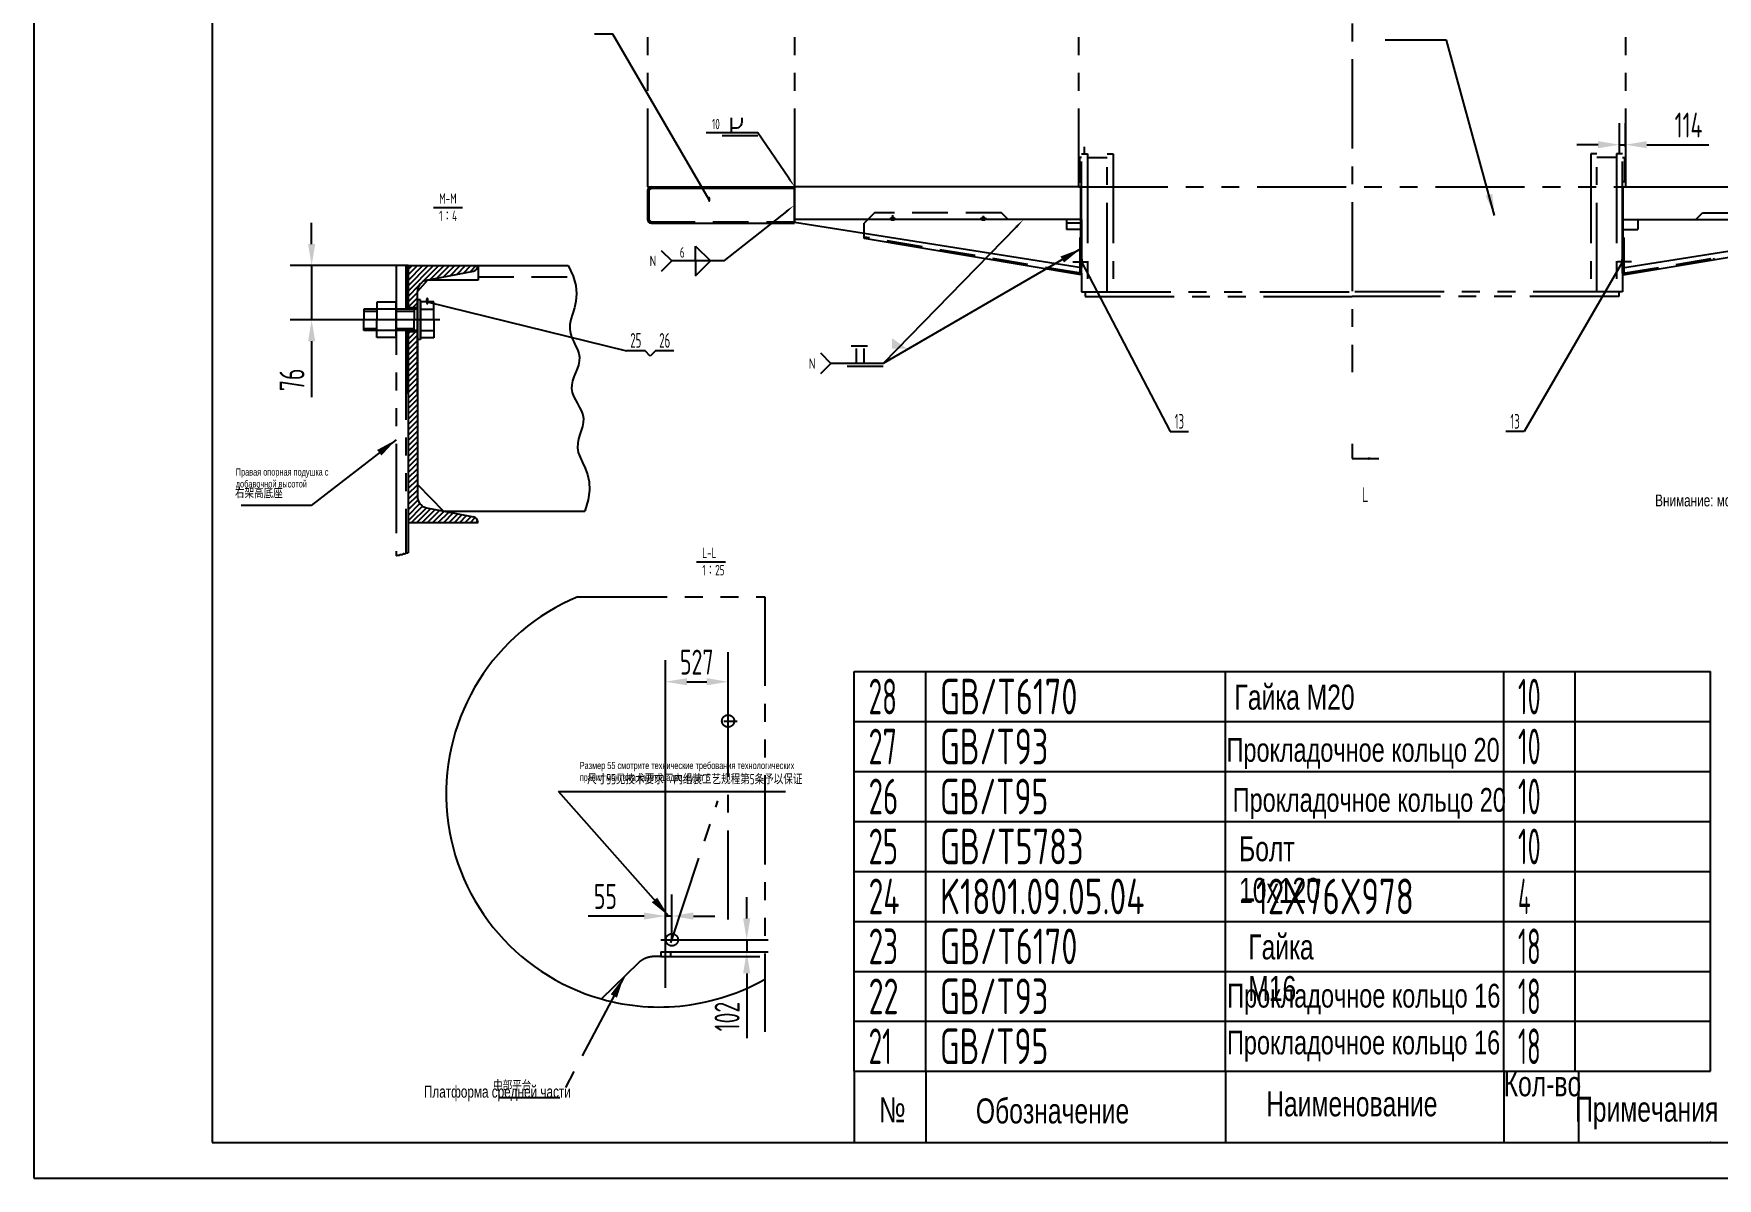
# Model space of a CAD drawing. Header units: millimetres. Extents: x 0 to 25200, y -685 to 17820.
# Drawn here: x 0 to 14156, y 0 to 9623 of the extents above; entities that cross this region are included whole.
import ezdxf
from ezdxf.enums import TextEntityAlignment as Align

# ---------------------------------------------------------------- set-up
doc = ezdxf.new("R2010")
doc.units = ezdxf.units.MM
doc.header["$LTSCALE"] = 600
for name, pattern in [('F', [0.75, 0.5, -0.25]), ('G', [2, 1.25, -0.25, 0.25, -0.25]), ('K', [2.5, 1.25, -0.25, 0.25, -0.25, 0.25, -0.25])]:
    doc.linetypes.add(name, pattern=pattern)
for name, color, linetype in [('01', 7, 'Continuous'), ('02', 1, 'Continuous'), ('04', 2, 'F'), ('05', 4, 'G'), ('07', 6, 'K'), ('08', 1, 'Continuous'), ('11', 3, 'Continuous'), ('13', 3, 'Continuous')]:
    doc.layers.add(name, color=color, linetype=linetype)
doc.styles.get("Standard").update_dxf_attribs({"font": 'isocp', "width": 0.707, "bigfont": 'intecad.shx'})
doc.dimstyles.new('INTE', dxfattribs={"dimscale": 60, "dimtxt": 3.5, "dimasz": 3, "dimexe": 3, "dimexo": 0, "dimgap": 1, "dimtad": 1, "dimdec": 3, "dimdsep": 46, "dimtxsty": 'Standard', "dimcen": 0, "dimclrd": 1, "dimclre": 1, "dimclrt": 3, "dimaunit": 1, "dimadec": 0, "dimazin": 0, "dimtfac": 1, "dimtmove": 0, "dimatfit": 0, "dimfxl": 1, "dimarcsym": 0})

# ---------------------------------------------------------------- blocks, each defined once
blk = doc.blocks.new('*D3')
at = {"layer": '08', "color": 1, "lineweight": -2}
for p, q in [((13334, 8673), (13334, 8870)), ((13383, 8673), (13383, 8870)), ((13154, 8690), (12974, 8690)), ((13334, 8690), (13383, 8690)), ((13563, 8690), (14086, 8690))]:
    blk.add_line(p, q, dxfattribs=at)
at = {"layer": '08', "color": 1}
for points in [[(13154, 8720), (13154, 8660), (13334, 8690)], [(13563, 8720), (13563, 8660), (13383, 8690)]]:
    blk.add_solid(points, dxfattribs=at)
at = {"layer": 'Defpoints', "color": 0}
for p in [(13334, 8673), (13383, 8690), (13383, 8673)]:
    blk.add_point(p, dxfattribs=at)
at = {"layer": '08', "color": 3, "insert": (13914, 8855), "char_height": 210, "attachment_point": 5}
blk.add_mtext('114', dxfattribs=at)
blk = doc.blocks.new('*D4')
at = {"layer": '08', "color": 1, "lineweight": -2}
for p, q in [((5312, 2175), (5312, 2385)), ((5367, 2175), (5367, 2385)), ((5132, 2205), (4662, 2205)), ((5367, 2205), (5312, 2205)), ((5547, 2205), (5727, 2205))]:
    blk.add_line(p, q, dxfattribs=at)
at = {"layer": '08', "color": 1}
for points in [[(5132, 2235), (5132, 2175), (5312, 2205)], [(5547, 2235), (5547, 2175), (5367, 2205)]]:
    blk.add_solid(points, dxfattribs=at)
at = {"layer": 'Defpoints', "color": 0}
for p in [(5312, 2205), (5312, 2175), (5367, 2175)]:
    blk.add_point(p, dxfattribs=at)
at = {"layer": '08', "color": 3, "insert": (4807, 2370), "char_height": 210, "attachment_point": 5}
blk.add_mtext('55', dxfattribs=at)
blk = doc.blocks.new('*D5')
at = {"layer": '08', "color": 1, "lineweight": -2}
for p, q in [((5995, 2185), (5995, 2365)), ((5458, 2005), (6175, 2005)), ((5995, 2005), (5995, 1903)), ((5357, 1903), (6175, 1903)), ((5995, 1723), (5995, 1177))]:
    blk.add_line(p, q, dxfattribs=at)
at = {"layer": '08', "color": 1}
for points in [[(5965, 2185), (6025, 2185), (5995, 2005)], [(5965, 1723), (6025, 1723), (5995, 1903)]]:
    blk.add_solid(points, dxfattribs=at)
at = {"layer": 'Defpoints', "color": 0}
for p in [(5458, 2005), (5357, 1903), (5995, 1903)]:
    blk.add_point(p, dxfattribs=at)
at = {"layer": '08', "color": 3, "insert": (5830, 1360), "char_height": 210, "attachment_point": 5, "rotation": 90}
blk.add_mtext('102', dxfattribs=at)
blk = doc.blocks.new('*D6')
at = {"layer": '08', "color": 1, "lineweight": -2}
for p, q in [((5312, 2175), (5312, 4355)), ((5839, 3845), (5839, 4355)), ((5492, 4175), (5659, 4175))]:
    blk.add_line(p, q, dxfattribs=at)
at = {"layer": '08', "color": 1}
for points in [[(5492, 4205), (5492, 4145), (5312, 4175)], [(5659, 4205), (5659, 4145), (5839, 4175)]]:
    blk.add_solid(points, dxfattribs=at)
at = {"layer": 'Defpoints', "color": 0}
for p in [(5839, 4175), (5839, 3845), (5312, 2175)]:
    blk.add_point(p, dxfattribs=at)
at = {"layer": '08', "color": 3, "insert": (5575, 4340), "char_height": 210, "attachment_point": 5}
blk.add_mtext('527', dxfattribs=at)
blk = doc.blocks.new('*D7')
at = {"layer": '08', "color": 1, "lineweight": -2}
for p, q in [((2337, 7854), (2337, 8034)), ((3148, 7674), (2157, 7674)), ((2337, 7674), (2337, 7218)), ((2876, 7218), (2157, 7218)), ((2337, 7038), (2337, 6567))]:
    blk.add_line(p, q, dxfattribs=at)
at = {"layer": '08', "color": 1}
for points in [[(2307, 7854), (2367, 7854), (2337, 7674)], [(2307, 7038), (2367, 7038), (2337, 7218)]]:
    blk.add_solid(points, dxfattribs=at)
at = {"layer": 'Defpoints', "color": 0}
for p in [(3148, 7674), (2337, 7218), (2876, 7218)]:
    blk.add_point(p, dxfattribs=at)
at = {"layer": '08', "color": 3, "insert": (2172, 6713), "char_height": 210, "attachment_point": 5, "rotation": 90}
blk.add_mtext('76', dxfattribs=at)
blk = doc.blocks.new('*U8', base_point=(-7042, 378))
at = {"ltscale": 1.2}
for p, q in [((-10614, 1267), (-8201, 1267)), ((-10614, 1267), (-10614, 861)), ((-10614, 861), (-8201, 1242)), ((-8201, 1267), (-8201, 1242))]:
    blk.add_line(p, q, dxfattribs=at)
blk = doc.blocks.new('*U9')
at = {"layer": '01'}
blk.add_line((-533, 581), (-533, 456), dxfattribs=at)
blk.add_lwpolyline([(-445, 581), (-445, 544, -0.414214), (-495, 494), (-533, 494)], format="xyb", dxfattribs=at)
at = {"layer": '02'}
blk.add_lwpolyline([(-49, 73), (-308, 456), (-745, 456)], dxfattribs=at)
blk.add_lwpolyline([(0, 0, 0, 20, 0), (-49, 73, 20, 20, 0)], format="xyseb", dxfattribs=at)
at = {"layer": '04'}
blk.add_line((-308, 430), (-745, 430), dxfattribs=at)
at = {"layer": '13', "width": 0.707}
blk.add_text('10', height=87.5, dxfattribs=at).set_placement((-695, 485))
blk = doc.blocks.new('*U10')
at = {"layer": '01'}
for points in [[(-833, -345), (-708, -470), (-833, -470)], [(-833, -595), (-708, -470), (-833, -470)]]:
    blk.add_lwpolyline(points, close=True, dxfattribs=at)
at = {"layer": '02'}
blk.add_lwpolyline([(0, 0, 0, 20, 0), (-69, -54, 20, 20, 0)], format="xyseb", dxfattribs=at)
for points in [[(-69, -54), (-595, -470), (-1033, -470)], [(-1121, -382), (-1033, -470), (-1121, -559)]]:
    blk.add_lwpolyline(points, dxfattribs=at)
at = {"layer": '13', "width": 0.707}
blk.add_text('6', height=87.5, dxfattribs=at).set_placement((-965, -442))
at = {"layer": '13', "width": 1.010989}
blk.add_text('N', height=87.5, dxfattribs=at).set_placement((-1220, -514), (-1163, -514), align=Align.FIT)
blk = doc.blocks.new('*U40')
at = {"layer": '01'}
for points in [[(25, 292), (25, 5)], [(25, 5), (415, 5)]]:
    blk.add_lwpolyline(points, dxfattribs=at)
at = {"layer": '02'}
for points in [[(0, 297), (0, 0)], [(0, 0), (420, 0)]]:
    blk.add_lwpolyline(points, dxfattribs=at)
blk = doc.blocks.new('*U65')
at = {"layer": '01'}
for p, q in [((0, -420), (0, 0)), ((7200, -420), (7200, 0))]:
    blk.add_line(p, q, dxfattribs=at)
at = {"layer": '02'}
for p, q in [((0, 0), (600, 0)), ((600, -420), (600, 0)), ((600, 0), (3120, 0)), ((3120, -420), (3120, 0)), ((3120, 0), (5460, 0)), ((5460, -420), (5460, 0)), ((5460, 0), (6060, 0)), ((6060, -420), (6060, 0)), ((6060, 0), (7200, 0))]:
    blk.add_line(p, q, dxfattribs=at)
blk = doc.blocks.new('*U66')
at = {"layer": '01'}
for p, q in [((0, -420), (0, 0)), ((7200, -420), (7200, 0))]:
    blk.add_line(p, q, dxfattribs=at)
at = {"layer": '02'}
for p, q in [((0, 0), (600, 0)), ((600, -420), (600, 0)), ((600, 0), (3120, 0)), ((3120, -420), (3120, 0)), ((3120, 0), (5460, 0)), ((5460, -420), (5460, 0)), ((5460, 0), (6060, 0)), ((6060, -420), (6060, 0)), ((6060, 0), (7200, 0))]:
    blk.add_line(p, q, dxfattribs=at)
blk = doc.blocks.new('*U67')
at = {"layer": '01'}
for p, q in [((0, -420), (0, 0)), ((7200, -420), (7200, 0))]:
    blk.add_line(p, q, dxfattribs=at)
at = {"layer": '02'}
for p, q in [((0, 0), (600, 0)), ((600, -420), (600, 0)), ((600, 0), (3120, 0)), ((3120, -420), (3120, 0)), ((3120, 0), (5460, 0)), ((5460, -420), (5460, 0)), ((5460, 0), (6060, 0)), ((6060, -420), (6060, 0)), ((6060, 0), (7200, 0))]:
    blk.add_line(p, q, dxfattribs=at)
blk = doc.blocks.new('*U68')
at = {"layer": '01'}
for p, q in [((0, -420), (0, 0)), ((7200, -420), (7200, 0))]:
    blk.add_line(p, q, dxfattribs=at)
at = {"layer": '02'}
for p, q in [((0, 0), (600, 0)), ((600, -420), (600, 0)), ((600, 0), (3120, 0)), ((3120, -420), (3120, 0)), ((3120, 0), (5460, 0)), ((5460, -420), (5460, 0)), ((5460, 0), (6060, 0)), ((6060, -420), (6060, 0)), ((6060, 0), (7200, 0))]:
    blk.add_line(p, q, dxfattribs=at)
blk = doc.blocks.new('*U69')
at = {"layer": '01'}
for p, q in [((0, -420), (0, 0)), ((7200, -420), (7200, 0))]:
    blk.add_line(p, q, dxfattribs=at)
at = {"layer": '02'}
for p, q in [((0, 0), (600, 0)), ((600, -420), (600, 0)), ((600, 0), (3120, 0)), ((3120, -420), (3120, 0)), ((3120, 0), (5460, 0)), ((5460, -420), (5460, 0)), ((5460, 0), (6060, 0)), ((6060, -420), (6060, 0)), ((6060, 0), (7200, 0))]:
    blk.add_line(p, q, dxfattribs=at)
blk = doc.blocks.new('*U70')
at = {"layer": '01'}
for p, q in [((0, -420), (0, 0)), ((7200, -420), (7200, 0))]:
    blk.add_line(p, q, dxfattribs=at)
at = {"layer": '02'}
for p, q in [((0, 0), (600, 0)), ((600, -420), (600, 0)), ((600, 0), (3120, 0)), ((3120, -420), (3120, 0)), ((3120, 0), (5460, 0)), ((5460, -420), (5460, 0)), ((5460, 0), (6060, 0)), ((6060, -420), (6060, 0)), ((6060, 0), (7200, 0))]:
    blk.add_line(p, q, dxfattribs=at)
blk = doc.blocks.new('*U71')
at = {"layer": '01'}
for p, q in [((0, -420), (0, 0)), ((7200, -420), (7200, 0))]:
    blk.add_line(p, q, dxfattribs=at)
at = {"layer": '02'}
for p, q in [((0, 0), (600, 0)), ((600, -420), (600, 0)), ((600, 0), (3120, 0)), ((3120, -420), (3120, 0)), ((3120, 0), (5460, 0)), ((5460, -420), (5460, 0)), ((5460, 0), (6060, 0)), ((6060, -420), (6060, 0)), ((6060, 0), (7200, 0))]:
    blk.add_line(p, q, dxfattribs=at)
blk = doc.blocks.new('*U72')
at = {"layer": '01'}
for p, q in [((0, -420), (0, 0)), ((0, 0), (600, 0)), ((600, 0), (3120, 0)), ((3120, 0), (5460, 0)), ((5460, 0), (6060, 0)), ((6060, 0), (7200, 0)), ((7200, -420), (7200, 0))]:
    blk.add_line(p, q, dxfattribs=at)
at = {"layer": '02'}
for p, q in [((600, -420), (600, 0)), ((3120, -420), (3120, 0)), ((5460, -420), (5460, 0)), ((6060, -420), (6060, 0))]:
    blk.add_line(p, q, dxfattribs=at)

msp = doc.modelspace()

# ---------------------------------------------------------------- linework, layer by layer
for p, q in [((6981.715, 7901.5735), (6981.715, 8029.5297)), ((8803.715, 7596.5735), (8803.715, 8060.5735)), ((13365.4621, 7596.5735), (13365.4621, 8060.5735)), ((8803.715, 7596.5735), (6981.715, 7901.5735)), ((8810.715, 7608.7563), (8810.715, 7799.7563)), ((13358.4621, 7608.7563), (13358.4621, 7799.7563)), ((13365.4621, 7596.5735), (15187.4621, 7901.5735))]:
    msp.add_line(p, q)
at = {"layer": '01'}
for p, q in [((5160.0886, 8304.0672), (5160.0886, 8061.0672)), ((5172.0886, 8304.0672), (5172.0886, 8061.0672)), ((5173.5886, 8304.0672), (5192.5886, 8323.0672)), ((5173.5886, 8138.0606), (5173.5886, 8304.0672)), ((5191.0886, 8335.0672), (6398.0886, 8335.0672)), ((6398.0886, 8323.0672), (5191.0886, 8323.0672)), ((6398.0886, 8335.0672), (6398.0886, 8030.0672)), ((8803.715, 8335.0672), (6398.0886, 8335.0672)), ((6398.0886, 8030.0672), (6398.0886, 8335.0672)), ((8803.715, 8060.5735), (8803.715, 8335.0672)), ((13365.4621, 8060.5735), (13365.4621, 8335.0672)), ((13365.4621, 8335.0672), (15771.0886, 8335.0672)), ((5173.5886, 8138.0606), (5173.5886, 8061.0672)), ((5192.5886, 8042.0672), (5173.5886, 8061.0672)), ((5191.0886, 8042.0672), (5261.0886, 8042.0672)), ((5191.0886, 8030.0672), (5261.0886, 8030.0672)), ((5261.0886, 8042.0672), (5261.0886, 8030.0672)), ((5261.0886, 8030.0672), (6398.0886, 8030.0672)), ((3147.9348, 7674.0389), (3735.9348, 7674.0389)), ((3147.9348, 7308.0389), (3147.9348, 7674.0389)), ((3735.9348, 7674.0389), (3735.9348, 7551.6991)), ((3311.0016, 7551.6991), (3225.9348, 7456.0257)), ((3304.1015, 7550.3548), (3696.8514, 7626.8743)), ((3735.9348, 7551.6991), (3311.0016, 7551.6991)), ((3047.9348, 7366.3139), (2885.9348, 7366.3139)), ((2885.9348, 7366.3139), (2885.9348, 7218.0389)), ((3047.9348, 7218.0389), (3047.9348, 7366.3139)), ((3225.9348, 6594.0388), (3225.9348, 7456.0257)), ((3252.9348, 7384.5389), (3225.9348, 7384.5389)), ((3225.9348, 7384.5389), (3225.9348, 7218.0389)), ((3252.9348, 7218.0389), (3252.9348, 7384.5389)), ((3365.4348, 7368.9239), (3252.9348, 7368.9239)), ((3252.9348, 7368.9239), (3252.9348, 7218.0389)), ((3365.4348, 7218.0389), (3365.4348, 7368.9239)), ((3047.9348, 7308.0389), (2775.1135, 7308.0389)), ((2775.1135, 7308.0389), (2775.1135, 7218.0389)), ((3047.9348, 7308.0389), (2885.9348, 7308.0389)), ((3225.9348, 7308.0389), (3045.6006, 7308.0389)), ((3047.9348, 7353.9389), (3047.9348, 7218.0389)), ((3198.6006, 7308.0389), (3198.6006, 7218.0389)), ((3225.9348, 7218.0389), (3225.9348, 7353.9389)), ((3252.9348, 7308.0389), (3365.4348, 7308.0389)), ((2775.1135, 7128.0389), (2775.1135, 7218.0389)), ((3047.9348, 7128.0389), (2775.1135, 7128.0389)), ((2885.9348, 7069.7639), (2885.9348, 7218.0389)), ((3047.9348, 7128.0389), (2885.9348, 7128.0389)), ((3225.9348, 7128.0389), (3045.6006, 7128.0389)), ((3047.9348, 7218.0389), (3047.9348, 7069.7639)), ((3047.9348, 7082.1389), (3047.9348, 7218.0389)), ((3147.9348, 6594.0388), (3147.9348, 7128.0389)), ((3198.6006, 7128.0389), (3198.6006, 7218.0389)), ((3225.9348, 7218.0389), (3225.9348, 6594.0388)), ((3225.9348, 7218.0389), (3225.9348, 7082.1389)), ((3225.9348, 7051.5389), (3225.9348, 7218.0389)), ((3225.9348, 7178.5703), (3225.9348, 7178.5703)), ((3225.9348, 7133.669), (3225.9348, 7133.669)), ((3252.9348, 7067.1539), (3252.9348, 7218.0389)), ((3252.9348, 7218.0389), (3252.9348, 7051.5389)), ((3252.9348, 7128.0389), (3365.4348, 7128.0389)), ((3365.4348, 7218.0389), (3365.4348, 7067.1539)), ((3047.9348, 7069.7639), (2885.9348, 7069.7639)), ((3252.9348, 7051.5389), (3225.9348, 7051.5389)), ((3365.4348, 7067.1539), (3252.9348, 7067.1539)), ((7011.1022, 6995.8195), (6873.6022, 6995.8195)), ((6916.1022, 6975.8195), (6916.1022, 6850.8195)), ((6978.6022, 6975.8195), (6978.6022, 6850.8195)), ((3147.9348, 6594.0388), (3147.9348, 5514.0388)), ((3225.9348, 6639.7549), (3225.9348, 6639.7549)), ((3225.9348, 6594.8536), (3225.9348, 6594.8536)), ((3225.9348, 6594.0388), (3225.9348, 5732.052)), ((11084.5886, 6176.2848), (11084.5886, 6051.2848)), ((3225.9348, 5834.0927), (3446.1948, 5610.0388)), ((3304.1015, 5637.7229), (3696.8514, 5561.2034)), ((3147.9348, 5514.0388), (3735.9348, 5514.0388)), ((3147.9348, 5514.0388), (3735.9348, 5514.0388)), ((3147.9348, 5514.0388), (3147.9348, 5259.0392))]:
    msp.add_line(p, q, dxfattribs=at)
at = {"layer": '01', "color": 7, "linetype": 'Continuous'}
for p, q in [((7216.215, 8057.0735), (7229.215, 8057.0735)), ((8803.715, 7799.7544), (8810.715, 7799.7563)), ((13365.4621, 7799.7544), (13358.4621, 7799.7563)), ((3147.9348, 7674.0389), (4495.2181, 7674.0389)), ((3147.9348, 7674.0389), (3147.9348, 7308.0389)), ((8803.6321, 7608.7543), (8810.715, 7608.7563)), ((13365.545, 7608.7543), (13358.4621, 7608.7563)), ((3225.9348, 7318.0389), (3147.9348, 7318.0389)), ((3147.9348, 7128.0389), (3147.9348, 5514.0388)), ((3225.9348, 7118.0389), (3147.9348, 7118.0389)), ((3446.1948, 5610.0388), (4632.8742, 5610.0388))]:
    msp.add_line(p, q, dxfattribs=at)
at = {"layer": '01'}
for centre, radius, start, end in [((5191.0886, 8304.0672), 31, 90, 180), ((5191.0886, 8304.0672), 19, 90, 180), ((5191.0886, 8061.0672), 31, 180, 270), ((5191.0886, 8061.0672), 19, 180, 270), ((3687.9348, 7674.0389), 48, 280.70563771, 0), ((3321.9348, 7456.0257), 96, 100.70563771, 180), ((3321.9348, 5732.052), 96, 180, 259.29436229), ((3687.9348, 5514.0388), 48, 0, 79.29436229)]:
    msp.add_arc(centre, radius, start, end, dxfattribs=at)
msp.add_point((14100, 300), dxfattribs=at)
msp.add_solid([(7216.1022, 7063.3195), (7341.1022, 6975.8195), (7216.1022, 6850.8195), (7216.1022, 6975.8195)], dxfattribs=at)
at = {"layer": '02'}
for p, q in [((4870.782, 9617.8651), (4715.782, 9617.8651)), ((5679.9537, 8225.6769), (4870.782, 9617.8651)), ((3360.4325, 8161.3723), (3604.371, 8161.3723)), ((8810.715, 7704.2563), (9555.3654, 6277.7342)), ((13358.4621, 7704.7563), (12532.8635, 6277.7342)), ((3309.1848, 7368.9239), (4985.2074, 6957.5245)), ((2775.1135, 7290.0389), (2885.9348, 7290.0389)), ((3045.6006, 7290.0389), (3198.6006, 7290.0389)), ((2775.1135, 7146.0389), (2885.9348, 7146.0389)), ((3045.6006, 7146.0389), (3198.6006, 7146.0389)), ((5140.2074, 6957.5245), (4985.2074, 6957.5245)), ((5184.4016, 6913.3304), (5140.2074, 6957.5245)), ((5228.5958, 6957.5245), (5184.4016, 6913.3304)), ((5383.5958, 6957.5245), (5228.5958, 6957.5245)), ((9555.3654, 6277.7342), (9710.3654, 6277.7342)), ((12532.8635, 6277.7342), (12377.8635, 6277.7342)), ((11084.5886, 6051.2848), (11309.5886, 6051.2848)), ((5573.1633, 5183.1877), (5817.1018, 5183.1877))]:
    msp.add_line(p, q, dxfattribs=at)
at = {"layer": '02', "color": 1, "linetype": 'Continuous'}
for p, q in [((3147.9348, 7639.3857), (3182.588, 7674.0389)), ((3147.9348, 7594.4844), (3227.4892, 7674.0389)), ((3147.9348, 7549.5831), (3272.3905, 7674.0389)), ((3147.9348, 7504.6818), (3317.2918, 7674.0389)), ((3147.9348, 7459.7805), (3362.1931, 7674.0389)), ((3269.4895, 7536.434), (3407.0944, 7674.0389)), ((3334.1698, 7556.213), (3451.9956, 7674.0389)), ((3389.936, 7567.0779), (3496.8969, 7674.0389)), ((3445.7022, 7577.9429), (3541.7982, 7674.0389)), ((3501.4684, 7588.8078), (3586.6995, 7674.0389)), ((3557.2347, 7599.6728), (3631.6008, 7674.0389)), ((3613.0009, 7610.5377), (3676.502, 7674.0389)), ((3668.7671, 7621.4026), (3721.4033, 7674.0389)), ((3147.9348, 7414.8793), (3241.5264, 7508.4709)), ((3147.9348, 7369.978), (3225.9348, 7447.978)), ((3147.9348, 7325.0767), (3225.9348, 7403.0767)), ((3187.222, 7319.9762), (3225.0855, 7357.8396)), ((3147.9348, 7100.5703), (3165.4033, 7118.0389)), ((3147.9348, 7055.669), (3210.3046, 7118.0389)), ((3147.9348, 7010.7677), (3225.9348, 7088.7677)), ((3147.9348, 6965.8664), (3225.9348, 7043.8664)), ((3147.9348, 6920.9652), (3225.9348, 6998.9652)), ((3147.9348, 6876.0639), (3225.9348, 6954.0639)), ((3147.9348, 6831.1626), (3225.9348, 6909.1626)), ((3147.9348, 6786.2613), (3225.9348, 6864.2613)), ((3147.9348, 6741.36), (3225.9348, 6819.36)), ((3147.9348, 6696.4588), (3225.9348, 6774.4588)), ((3147.9348, 6651.5575), (3225.9348, 6729.5575)), ((3147.9348, 6606.6562), (3225.9348, 6684.6562)), ((3147.9348, 6559.8764), (3225.9348, 6637.8764)), ((3147.9348, 6514.9751), (3225.9348, 6592.9751)), ((3147.9348, 6471.9524), (3225.9348, 6549.9524)), ((3147.9348, 6427.0511), (3225.9348, 6505.0511)), ((3147.9348, 6382.1498), (3225.9348, 6460.1498)), ((3147.9348, 6337.2485), (3225.9348, 6415.2485)), ((3147.9348, 6292.3472), (3225.9348, 6370.3472)), ((3147.9348, 6247.446), (3225.9348, 6325.446)), ((3147.9348, 6202.5447), (3225.9348, 6280.5447)), ((3147.9348, 6157.6434), (3225.9348, 6235.6434)), ((3147.9348, 6112.7421), (3225.9348, 6190.7421)), ((3147.9348, 6067.8408), (3225.9348, 6145.8408)), ((3147.9348, 6022.9396), (3225.9348, 6100.9396)), ((3147.9348, 5978.0383), (3225.9348, 6056.0383)), ((3147.9348, 5933.137), (3225.9348, 6011.137)), ((3147.9348, 5888.2357), (3225.9348, 5966.2357)), ((3147.9348, 5843.3344), (3225.9348, 5921.3344)), ((3147.9348, 5798.4332), (3225.9348, 5876.4332)), ((3147.9348, 5753.5319), (3225.9348, 5831.5319)), ((3147.9348, 5708.6306), (3225.9348, 5786.6306)), ((3147.9348, 5663.7293), (3225.9348, 5741.7293)), ((3147.9348, 5618.828), (3230.8461, 5701.7394)), ((3147.9348, 5573.9268), (3246.5808, 5672.5728)), ((3147.9348, 5529.0255), (3270.1354, 5651.2261)), ((3177.8494, 5514.0388), (3301.963, 5638.1524)), ((3222.7507, 5514.0388), (3339.5319, 5630.82)), ((3267.652, 5514.0388), (3377.1115, 5623.4984)), ((3312.5533, 5514.0388), (3414.6911, 5616.1767)), ((3357.4545, 5514.0388), (3452.2708, 5608.8551)), ((3402.3558, 5514.0388), (3489.8504, 5601.5334)), ((3447.2571, 5514.0388), (3527.43, 5594.2118)), ((3492.1584, 5514.0388), (3565.0097, 5586.8901)), ((3537.0597, 5514.0388), (3602.5893, 5579.5685)), ((3581.9609, 5514.0388), (3640.1689, 5572.2468)), ((3626.8622, 5514.0388), (3677.7486, 5564.9252)), ((3671.7635, 5514.0388), (3712.8131, 5555.0884)), ((3716.6648, 5514.0388), (3733.0511, 5530.4252))]:
    msp.add_line(p, q, dxfattribs=at)
at = {"layer": '02', "color": 0}
for p, q in [((6900, 900), (14100, 900)), ((6900, 900), (6900, 300)), ((7500, 900), (7500, 300)), ((10020, 900), (10020, 300)), ((12360, 900), (12360, 300)), ((12987.8073, 900), (12987.8073, 300))]:
    msp.add_line(p, q, dxfattribs=at)
at = {"layer": '02'}
for points, format in [([(8322.4133, 8060.5735, 0, 20, 0), (8261.2818, 7997.9701, 20, 20, 0)], "xyseb"), ([(11309.5886, 6051.2848, 0, 22.5, 0), (11219.5886, 6051.2848, 0, 0, 0)], "xyseb"), ([(4575.866, 4889.1286, 0.3194865494), (3471.5755, 3128.241, 0.3194865494), (4773.3871, 1507.9109, 0.0993790315), (5476.8369, 1453.3623, 0.0993790315), (6146.8411, 1674.5218)], "xyb")]:
    msp.add_lwpolyline(points, format=format, dxfattribs=at)
for points in [[(8261.2818, 7997.9701), (7141.1022, 6850.8195), (6703.6022, 6850.8195)], [(4495.2181, 7674.0389), (4536.7968, 7585.4944), (4558.5447, 7506.5096), (4564.6579, 7436.0988), (4559.3322, 7373.2765), (4546.7635, 7317.0573), (4531.1476, 7266.4555), (4516.6806, 7220.4857), (4507.5582, 7178.1623), (4506.9171, 7138.5978), (4513.6565, 7101.2971), (4525.6162, 7065.863), (4540.6364, 7031.8984), (4556.5568, 6999.0061), (4571.2175, 6966.7891), (4582.4583, 6934.8501), (4588.1191, 6902.792), (4586.7225, 6870.3054), (4579.5209, 6837.4316), (4568.4493, 6804.2998), (4555.4427, 6771.0388), (4542.436, 6737.7779), (4531.3644, 6704.6461), (4524.1628, 6671.7723), (4522.7662, 6639.2857), (4528.4645, 6607.2723), (4539.9679, 6575.6461), (4555.3413, 6544.2779), (4572.6497, 6513.0388), (4589.958, 6481.7998), (4605.3314, 6450.4316), (4616.8348, 6418.8054), (4622.5332, 6386.792), (4621.1797, 6354.2661), (4614.2798, 6321.1172), (4604.0274, 6287.2386), (4592.6159, 6252.5234), (4582.2392, 6216.865), (4575.0909, 6180.1565), (4573.3646, 6142.2912), (4579.2541, 6103.1623), (4593.9161, 6062.4251), (4614.3597, 6018.7836), (4636.557, 5970.7038), (4656.4801, 5916.6515), (4670.1013, 5855.0929), (4673.3926, 5784.4939), (4662.3262, 5703.3206), (4632.8742, 5610.0388)], [(6615.2139, 6939.2079), (6703.6022, 6850.8195), (6615.2139, 6762.4312)], [(3047.9348, 5234.4902), (3051.917, 5237.2922), (3055.6017, 5239.0396), (3059.0009, 5239.9465), (3062.1266, 5240.2273), (3064.9912, 5240.0959), (3067.6066, 5239.7668), (3069.985, 5239.454), (3072.1386, 5239.3718), (3074.0838, 5239.6815), (3075.8543, 5240.3336), (3077.4883, 5241.2255), (3079.0239, 5242.2548), (3080.4991, 5243.319), (3081.9521, 5244.3156), (3083.421, 5245.1421), (3084.9438, 5245.6961), (3086.5485, 5245.9078), (3088.2222, 5245.8382), (3089.942, 5245.5812), (3091.6848, 5245.2304), (3093.4275, 5244.8796), (3095.1473, 5244.6226), (3096.821, 5244.553), (3098.4257, 5244.7647), (3099.946, 5245.3202), (3101.3973, 5246.1569), (3102.8025, 5247.1811), (3104.1848, 5248.299), (3105.567, 5249.417), (3106.9722, 5250.4412), (3108.4235, 5251.2779), (3109.9438, 5251.8333), (3111.55, 5252.0475), (3113.2347, 5251.9951), (3114.984, 5251.7847), (3116.7843, 5251.5246), (3118.6219, 5251.3234), (3120.4832, 5251.2896), (3122.3544, 5251.5315), (3124.2219, 5252.1577), (3126.0926, 5253.2278), (3128.0558, 5254.6064), (3130.2215, 5256.1093), (3132.6996, 5257.5522), (3135.6, 5258.7509), (3139.0327, 5259.5211), (3143.1076, 5259.6786), (3147.9348, 5259.0392)]]:
    msp.add_lwpolyline(points, dxfattribs=at)
at = {"layer": '04', "color": 2, "linetype": 'F'}
for p, q in [((7070.715, 8117.5735), (6981.715, 8029.5297)), ((8136.715, 8117.5735), (7070.715, 8117.5735)), ((7216.215, 8076.0735), (7229.215, 8076.0735)), ((7222.715, 8052.0947), (7222.715, 8098.6719)), ((7978.215, 8076.0735), (7991.215, 8076.0735)), ((7984.715, 8054.7098), (7984.715, 8092.7828)), ((8193.715, 8060.5735), (8136.715, 8117.5735)), ((13975.4621, 8060.5735), (14032.4621, 8117.5735)), ((14032.4621, 8117.5735), (15098.4621, 8117.5735)), ((5261.0886, 8042.0672), (6398.0886, 8042.0672)), ((7247.1852, 8066.5735), (7197.6931, 8066.5735)), ((8009.9966, 8066.5735), (7957.6535, 8066.5735)), ((7978.215, 8057.0735), (7991.215, 8057.0735)), ((8803.715, 8060.5735), (8193.715, 8060.5735)), ((8682.715, 8060.5735), (8682.715, 7977.5735)), ((8803.715, 7977.5735), (8682.715, 7977.5735)), ((8797.715, 7609.7448), (8797.715, 7977.5735)), ((13365.4621, 8060.5735), (13975.4621, 8060.5735)), ((13365.4621, 7977.5735), (13486.4621, 7977.5735)), ((13371.4621, 7609.7448), (13371.4621, 7977.5735)), ((13486.4621, 8060.5735), (13486.4621, 7977.5735)), ((8803.715, 7608.7405), (6981.715, 7913.7405)), ((7244.4117, 7857.5985), (7246.3929, 7869.4338)), ((13365.4621, 7608.7405), (15187.4621, 7913.7405)), ((7745.4402, 7773.7271), (7747.4214, 7785.5624)), ((8039.3506, 7724.5269), (8041.3318, 7736.3622)), ((8540.3792, 7640.6555), (8542.3604, 7652.4908)), ((13628.798, 7640.6555), (13626.8168, 7652.4908)), ((14129.8265, 7724.5269), (14127.8453, 7736.3622)), ((3735.9348, 7578.0389), (4538.8496, 7578.0389))]:
    msp.add_line(p, q, dxfattribs=at)
at = {"layer": '04'}
msp.add_line((7141.1022, 6824.5695), (6703.6022, 6824.5695), dxfattribs=at)
at = {"layer": '04', "color": 2, "linetype": 'F'}
for centre, start, end in [((7216.215, 8066.5735), 90, 270), ((7229.215, 8066.5735), 270, 90), ((7978.215, 8066.5735), 90, 270), ((7991.215, 8066.5735), 270, 90)]:
    msp.add_arc(centre, 9.5, start, end, dxfattribs=at)
at = {"layer": '05', "color": 4, "linetype": 'G'}
for p, q in [((11084.5886, 11808.0164), (11084.5886, 6777.0606)), ((3273.25, 7218.0389), (2963.199, 7218.0389)), ((3415.0825, 7218.0389), (3017.8679, 7218.0389)), ((5838.6113, 2174.7817), (5838.6113, 4468.4772)), ((5358.493, 1980.6047), (5752.6654, 3173.8948))]:
    msp.add_line(p, q, dxfattribs=at)
at = {"layer": '05'}
for p, q in [((8736.0451, 7704.736), (8853.7884, 7704.7679)), ((13433.132, 7704.736), (13315.3888, 7704.7679)), ((3057.3999, 7218.0389), (2876.4696, 7218.0389)), ((3064.0698, 7218.0389), (3002.2962, 7218.0389)), ((3271.404, 7218.0389), (3209.6304, 7218.0389)), ((5804.1305, 3844.5704), (5913.7388, 3844.5704)), ((5311.6113, 1602.2876), (5311.6113, 2281.2021)), ((5366.6113, 2005.1812), (5366.6113, 2174.7817))]:
    msp.add_line(p, q, dxfattribs=at)
at = {"layer": '07', "color": 6, "linetype": 'K'}
for p, q in [((5160.0886, 11993.0672), (5160.0886, 8335.0672)), ((6398.0886, 11993.0672), (6398.0886, 8335.0672)), ((8786.0886, 11993.0672), (8786.0886, 8335.0672)), ((13383.0886, 11993.0672), (13383.0886, 8335.0672)), ((5160.0886, 8335.0672), (5191.0886, 8335.0672)), ((13383.0886, 8335.0672), (15771.0886, 8335.0672)), ((8803.715, 8030.0672), (8682.715, 8030.0672)), ((13365.4621, 8060.5735), (13486.4621, 8060.5735)), ((3147.9348, 7674.0389), (3047.9348, 7674.0389)), ((4575.866, 4889.1286), (6146.8411, 4889.1286)), ((6146.8411, 4889.1286), (6146.8411, 1231.1286)), ((5271.9952, 2005.1812), (5457.8876, 2005.1812)), ((5271.9952, 1903.1812), (5356.7154, 1903.1812))]:
    msp.add_line(p, q, dxfattribs=at)
at = {"layer": '07'}
for p, q in [((8835.6596, 8611.8495), (8835.6596, 8672.7162)), ((13333.5175, 8611.8495), (13333.5175, 8672.7162)), ((8810.715, 8581.276), (8793.0352, 8581.276)), ((8793.0352, 8581.276), (8793.0352, 8377.3309)), ((8810.715, 7799.7563), (8810.715, 8611.8495)), ((8810.715, 8611.8495), (8860.6042, 8611.8495)), ((8860.6042, 8611.8495), (8860.6042, 7451.9652)), ((8860.6042, 8581.276), (9025.3889, 8581.276)), ((9025.3889, 7451.9652), (9025.3889, 8611.8495)), ((9025.3889, 8611.8495), (9075.278, 8611.8495)), ((9075.278, 8611.8495), (9075.278, 7451.9652)), ((13093.8991, 8611.8495), (13093.8991, 7451.9652)), ((13143.7883, 8611.8495), (13093.8991, 8611.8495)), ((13143.7883, 7451.9652), (13143.7883, 8611.8495)), ((13308.573, 8581.276), (13143.7883, 8581.276)), ((13308.573, 8611.8495), (13308.573, 7451.9652)), ((13358.4621, 8611.8495), (13308.573, 8611.8495)), ((13358.4621, 7799.7563), (13358.4621, 8611.8495)), ((13358.4621, 8581.276), (13376.142, 8581.276)), ((13376.142, 8581.276), (13376.142, 8377.3309)), ((8793.0352, 8377.3309), (8810.715, 8377.3309)), ((13376.142, 8377.3309), (13358.4621, 8377.3309)), ((8786.0886, 8335.0672), (13383.0886, 8335.0672)), ((3127.9348, 7674.0389), (3047.9348, 7674.0389)), ((3047.9348, 7674.0389), (3047.9348, 5234.4902)), ((3127.9348, 7674.0389), (3127.9348, 7308.0389)), ((8810.715, 7608.7563), (8810.715, 7451.9652)), ((13358.4621, 7608.7563), (13358.4621, 7451.9652)), ((8810.715, 7451.9652), (11084.5886, 7451.9652)), ((8840.4525, 7451.9652), (8840.4525, 7413.261)), ((8840.4525, 7413.261), (11084.5886, 7413.261)), ((13358.4621, 7451.9652), (11084.5886, 7451.9652)), ((13328.7247, 7413.261), (11084.5886, 7413.261)), ((13328.7247, 7451.9652), (13328.7247, 7413.261)), ((3127.9348, 7128.0389), (3127.9348, 5254.5214)), ((5271.9952, 1864.6494), (5220.8649, 1864.6494)), ((5271.9952, 1903.1812), (5271.9952, 1864.6494)), ((5271.9952, 1864.6494), (5356.7154, 1864.6494)), ((5356.7154, 1864.6494), (5356.7154, 1903.1812)), ((5356.7154, 1864.6494), (6146.8411, 1864.6494)), ((5081.298, 1807.9012), (4773.3871, 1507.9109))]:
    msp.add_line(p, q, dxfattribs=at)
at = {"layer": '07', "color": 6, "linetype": 'K'}
for centre in [(5838.6113, 3844.5704), (5366.6113, 2005.1812)]:
    msp.add_circle(centre, 51.2801, dxfattribs=at)
at = {"layer": '07'}
msp.add_arc((5220.8649, 1664.6494), 200, 90, 134.25351345, dxfattribs=at)

# ---------------------------------------------------------------- block references
at = {"layer": '01', "xscale": 60, "yscale": 60, "zscale": 60}
msp.add_blockref('*U40', (0, 0), dxfattribs=at)
at = {"layer": '01'}
for name, p in [('*U9', (6398.0886, 8335.0672)), ('*U10', (6398.0886, 8182.5672)), ('*U8', (16930.3024, 7171.7498)), ('*U72', (6900, 4260)), ('*U71', (6900, 3840)), ('*U70', (6900, 3420)), ('*U69', (6900, 3000)), ('*U68', (6900, 2580)), ('*U67', (6900, 2160)), ('*U66', (6900, 1740)), ('*U65', (6900, 1320))]:
    msp.add_blockref(name, p, dxfattribs=at)
at = {"layer": '01', "xscale": -1}
msp.add_blockref('*U8', (5238.8747, 7171.7498), dxfattribs=at)

# ---------------------------------------------------------------- texts
at = {"layer": '01', "char_height": 87.5, "width": 1723.973, "attachment_point": 1}
for s, insert in [('{\\C3;M-M\\P1：4}', (3409.4779, 8281.1035)), ('{\\C3;L-L\\P1：25}', (5622.2088, 5302.9189))]:
    msp.add_mtext(s, dxfattribs=dict(at, insert=insert))
at = {"layer": '01', "color": 3, "insert": (2094.3743, 5717.8502), "char_height": 87.5, "attachment_point": 9}
msp.add_mtext('右架高底座', dxfattribs=at)
at = {"layer": '02', "width": 0.605172}
for height, p, p2 in [(37.5, (5668.7037, 8206.9269), (5691.2037, 8206.9269)), (50, (8795.715, 7679.2563), (8825.715, 7679.2563)), (50, (13343.4621, 7679.7563), (13373.4621, 7679.7563)), (50, (3294.1848, 7343.9239), (3324.1848, 7343.9239))]:
    msp.add_text('●', height=height, dxfattribs=at).set_placement(p, p2, align=Align.FIT)
at = {"layer": '02', "attachment_point": 1}
for s, insert, char_height, width in [('{\\fArial|b0|i0|c204|p34;\\C3;Правая опорная подушка с добавочной высотой}', (1699.5237, 5968.2523), 60, 797.717706), ('{\\fArial|b0|i0|c204|p34;\\C3;Болт 10х120}', (10134.7761, 2876.0796), 210, 11.070585), ('{\\fArial|b0|i0|c204|p34;\\C3;Гайка М16}', (10212.2242, 2050.3953), 210, 11.070585), ('{\\fArial|b0|i0|c204|p34;\\C0;Наименование}', (10363.0021, 731.1459), 210, 19.845199), ('{\\fArial|b0|i0|c204|p34;\\C0;№}', (7108.3952, 681.5758), 210, 9.922555), ('{\\fArial|b0|i0|c204|p34;\\C0;Обозначение}', (7922.0469, 671.6618), 210, 9.922555)]:
    msp.add_mtext(s, dxfattribs=dict(at, insert=insert, char_height=char_height, width=width))
for s, insert, char_height in [('{\\fArial|b0|i0|c204|p34;\\C3;Внимание: момент силы затягивания детали 2 - 250\\fArial|b0|i0|c0|p34; N.m.}', (13633.348, 5749.0805), 100), ('{\\fArial|b0|i0|c204|p34;\\C3;Гайка М20}', (10096.1046, 4150.0517), 210), ('{\\fArial|b0|i0|c204|p34;\\C3;Прокладочное кольцо 20}', (10029.6808, 3702.0781), 200), ('{\\fArial|b0|i0|c204|p34;\\C3;Размер 55 смотрите технические требования технологических\\Pправил монтажа на площадке, пункт 5}', (4591.1317, 3500.6982), 60), ('{\\fArial|b0|i0|c204|p34;\\C3;Прокладочное кольцо 20}', (10081.373, 3281.5314), 200), ('{\\fArial|b0|i0|c204|p34;\\C3;Прокладочное кольцо 16}', (10035.0942, 1635.6049), 200), ('{\\fArial|b0|i0|c204|p34;\\C3;Прокладочное кольцо 16}', (10033.4702, 1242.3673), 200), ('{\\fArial|b0|i0|c204|p34;\\C0;Кол-во}', (12360, 900), 210), ('{\\fArial|b0|i0|c204|p34;\\C3;Платформа средней части}', (3281.6151, 778.2528), 100), ('{\\fArial|b0|i0|c204|p34;\\C0;Примечания}', (12960, 686.4188), 210)]:
    msp.add_mtext(s, dxfattribs=dict(at, insert=insert, char_height=char_height))
at = {"layer": '07', "color": 3, "char_height": 87.5}
for s, insert, attachment_point in [('尺寸55见技术要求厂内组装工艺规程第5条予以保证', (4653.7886, 3311.9523), 7), ('中部平台', (4184.4147, 737.2947), 9)]:
    msp.add_mtext(s, dxfattribs=dict(at, insert=insert, attachment_point=attachment_point))
at = {"layer": '11'}
for s, height, width, p, p2 in [('25', 123.74369, 0.581958, (5016.2074, 6982.5245), (5109.2074, 6982.5245)), ('26', 123.74369, 0.578293, (5259.5958, 6982.5245), (5352.5958, 6982.5245)), ('13', 123.74369, 0.583511, (9593.4619, 6302.7342), (9672.2689, 6302.7342)), ('13', 123.74369, 0.583511, (12415.96, 6302.7342), (12494.767, 6302.7342)), ('28', 300, 0.636523, (7020, 3900), (7258.696, 3900)), ('GB/T6170', 300, 0.694489, (7620, 3900), (8776.4888, 3900)), ('10', 300, 0.606076, (12480, 3900), (12671.057, 3900)), ('27', 300, 0.636523, (7020, 3480), (7258.696, 3480)), ('GB/T93', 300, 0.691199, (7620, 3480), (8531.3285, 3480)), ('10', 300, 0.606076, (12480, 3480), (12671.057, 3480)), ('26', 300, 0.639213, (7020, 3060), (7269.2175, 3060)), ('GB/T95', 300, 0.691199, (7620, 3060), (8531.3285, 3060)), ('10', 300, 0.606076, (12480, 3060), (12671.057, 3060)), ('25', 300, 0.638783, (7020, 2640), (7267.4815, 2640)), ('GB/T5783', 300, 0.695009, (7620, 2640), (8827.5273, 2640)), ('10', 300, 0.606076, (12480, 2640), (12671.057, 2640)), ('24', 300, 0.641743, (7020, 2220), (7279.906, 2220)), ('K1801.09.05.04', 300, 0.694159, (7620, 2220), (9339.8116, 2220)), ('-12X76X978', 300, 0.691965, (10140, 2220), (11604.2311, 2220)), ('4', 300, 0.543846, (12480, 2220), (12586.05, 2220)), ('23', 300, 0.638783, (7020, 1800), (7267.4815, 1800)), ('GB/T6170', 300, 0.694489, (7620, 1800), (8776.4888, 1800)), ('18', 300, 0.606, (12480, 1800), (12670.89, 1800)), ('22', 300, 0.639754, (7020, 1380), (7271.4345, 1380)), ('GB/T93', 300, 0.691199, (7620, 1380), (8531.3285, 1380)), ('18', 300, 0.606, (12480, 1380), (12670.89, 1380)), ('21', 300, 0.623098, (7020, 960), (7216.276, 960)), ('GB/T95', 300, 0.691199, (7620, 960), (8531.3285, 960)), ('18', 300, 0.606, (12480, 960), (12670.89, 960))]:
    msp.add_text(s, height=height, dxfattribs=dict(at, width=width)).set_placement(p, p2, align=Align.FIT)
at = {"layer": '11', "width": 0.707}
msp.add_text('L', height=122.5, dxfattribs=at).set_placement((11167.4367, 5649.8904), align=Align.BOTTOM_LEFT)
at = {"layer": '13', "width": 1.010989}
msp.add_text('N', height=87.5, dxfattribs=at).set_placement((6516.1022, 6807.0695), (6573.6022, 6807.0695), align=Align.FIT)

# ---------------------------------------------------------------- dimensions: what is measured, and where the dimension line sits
at = {"layer": '08'}
dim = msp.add_linear_dim(base=(13383.0886, 8689.5943), p1=(13333.5175, 8672.7162), p2=(13383.0886, 8672.7162), text='114', dimstyle='INTE', dxfattribs=at)
dim.commit()
dim.dimension.update_dxf_attribs({"geometry": '*D3', "text_midpoint": (13914.4411, 8854.5943)})
dim = msp.add_linear_dim(base=(2337.0553, 7218.0389), p1=(3147.9348, 7674.0389), p2=(2876.4696, 7218.0389), angle=90, text='76', dimstyle='INTE', dxfattribs=at)
dim.commit()
dim.dimension.update_dxf_attribs({"geometry": '*D7', "text_midpoint": (2172.0553, 6712.6978)})
for base, p1, p2, picture, middle in [((5838.6113, 4174.6452), (5311.6113, 2174.7817), (5838.6113, 3844.5704), '*D6', (5575.1113, 4339.6659)), ((5311.6113, 2205.1479), (5366.6113, 2174.7817), (5311.6113, 2174.7817), '*D4', (4806.8779, 2370.1479))]:
    dim = msp.add_linear_dim(base=base, p1=p1, p2=p2, dimstyle='INTE', dxfattribs=at)
    dim.commit()
    dim.dimension.update_dxf_attribs({"geometry": picture, "text_midpoint": middle})
dim = msp.add_linear_dim(base=(5995.0701, 1903.1812), p1=(5457.8876, 2005.1812), p2=(5356.7154, 1903.1812), angle=90, dimstyle='INTE', dxfattribs=at)
dim.commit()
dim.dimension.update_dxf_attribs({"geometry": '*D5', "text_midpoint": (5830.0494, 1359.9467)})

# ---------------------------------------------------------------- leaders
at = {"layer": '01', "annotation_type": 0, "has_hookline": 1, "hookline_direction": 1}
for points, text_width in [([(12283.5786, 8095.4756), (11878.2804, 9568.8309), (11698.2804, 9568.8309)], 276.3192), ([(3047.9348, 6210.0458), (2334.3743, 5657.8502), (2154.3743, 5657.8502)], 350.5542)]:
    msp.add_leader(points, dimstyle='INTE', dxfattribs=dict(at, text_width=text_width))
at = {"layer": '01'}
msp.add_leader([(8803.715, 7814.9632), (7141.1022, 6850.8195)], dimstyle='INTE', dxfattribs=at)
at = {"layer": '02', "color": 1, "linetype": 'Continuous', "annotation_type": 0, "has_hookline": 1, "hookline_direction": 0, "text_width": 1668.2254}
msp.add_leader([(5339.1113, 2205.1479), (4413.7886, 3251.9523), (4593.7886, 3251.9523)], dimstyle='INTE', dxfattribs=at)
at = {"layer": '07', "annotation_type": 0, "has_hookline": 1, "hookline_direction": 1, "text_width": 276.3192}
msp.add_leader([(4962.4758, 1692.1356), (4424.4147, 677.2947), (4244.4147, 677.2947)], dimstyle='INTE', dxfattribs=at)

doc.saveas('drawing.dxf')
